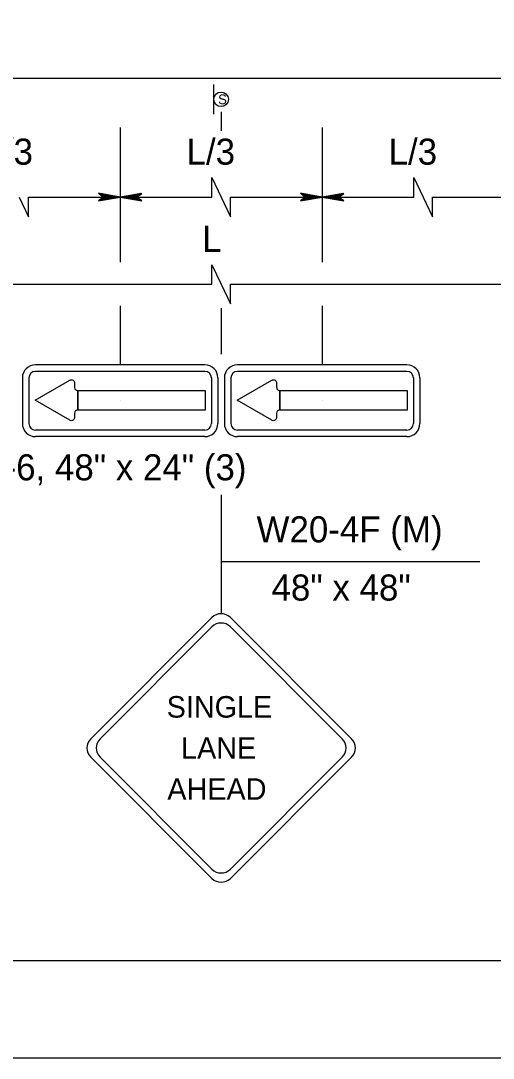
# Model space of a CAD drawing. Extents: x 499945 to 500993, y 499985 to 500645.
# Drawn here: x 500369.7 to 500442.1, y 499985 to 500144 of the extents above; entities that cross this region are included whole.
import ezdxf

# ---------------------------------------------------------------- set-up
doc = ezdxf.new("R2010")
doc.units = 0
for name, color, linetype in [('1', 7, 'Continuous'), ('24', 7, 'Continuous'), ('39', 7, 'Continuous'), ('41', 7, 'Continuous'), ('5', 7, 'Continuous'), ('56', 7, 'Continuous'), ('60', 7, 'Continuous')]:
    doc.layers.add(name, color=color, linetype=linetype)

msp = doc.modelspace()

# ---------------------------------------------------------------- linework, layer by layer
at = {"layer": '1'}
for p, q in [((500013.15, 500135.24), (500826.21, 500135.24)), ((500400.38, 500130.05), (500400.38, 500127.17)), ((500384.9, 500127.67), (500384.9, 500107.01)), ((500415.87, 500127.67), (500415.87, 500107.01)), ((500398.94, 500116.99), (500398.94, 500119.99)), ((500398.94, 500119.99), (500400.38, 500116.99)), ((500429.92, 500116.99), (500429.92, 500119.99)), ((500429.92, 500119.99), (500431.36, 500116.99)), ((500369.41, 500116.99), (500370.85, 500113.99)), ((500370.85, 500116.99), (500384.9, 500116.99)), ((500370.85, 500113.99), (500370.85, 500116.99)), ((500384.9, 500116.99), (500398.94, 500116.99)), ((500400.38, 500116.99), (500401.83, 500113.99)), ((500401.83, 500116.99), (500415.87, 500116.99)), ((500401.83, 500113.99), (500401.83, 500116.99)), ((500415.87, 500116.99), (500429.92, 500116.99)), ((500431.36, 500116.99), (500432.8, 500113.99)), ((500432.8, 500113.99), (500432.8, 500116.99)), ((500432.8, 500116.99), (500446.85, 500116.99)), ((500398.94, 500103.63), (500398.94, 500106.63)), ((500398.94, 500106.63), (500400.38, 500103.63)), ((500353.92, 500103.63), (500398.94, 500103.63)), ((500400.38, 500103.63), (500401.83, 500100.63)), ((500401.83, 500100.63), (500401.83, 500103.63)), ((500401.83, 500103.63), (500446.85, 500103.63)), ((500384.9, 500100.31), (500384.9, 500091.42)), ((500400.38, 500099.99), (500400.38, 500092.9)), ((500415.87, 500100.31), (500415.87, 500091.42)), ((500400.38, 500071.37), (500400.38, 500053.13)), ((500000, 500000), (500990, 500000)), ((500993, 499985), (499944.83, 499985))]:
    msp.add_line(p, q, dxfattribs=at)
at = {"layer": '24'}
for points in [[(500384.9, 500116.99), (500381.57, 500117.58), (500382.37, 500116.99), (500381.59, 500116.41), (500384.9, 500116.99), (500384.67, 500116.99), (500381.67, 500117.54), (500382.43, 500116.99), (500381.72, 500116.46), (500384.56, 500116.98), (500384.44, 500116.99), (500381.87, 500117.45), (500382.44, 500116.99), (500381.85, 500116.53), (500384.39, 500116.99), (500384.28, 500116.98), (500382.03, 500117.38), (500382.47, 500116.99), (500382.02, 500116.59), (500383.96, 500116.98), (500383.78, 500116.98), (500382.2, 500117.3), (500382.5, 500117), (500382.17, 500116.67), (500383.74, 500116.99), (500383.56, 500117), (500382.38, 500117.21), (500382.61, 500116.98), (500382.36, 500116.75), (500383.4, 500116.99), (500383.23, 500117.01), (500382.52, 500117.15), (500382.64, 500116.99), (500382.44, 500116.81), (500383.15, 500116.99), (500382.68, 500117.1), (500382.75, 500116.98), (500382.55, 500116.85), (500383.03, 500116.98), (500382.73, 500117.05), (500382.85, 500116.95), (500382.71, 500116.89), (500382.85, 500116.99), (500382.78, 500117)], [(500384.9, 500116.99), (500388.22, 500116.4), (500387.43, 500116.99), (500388.2, 500117.57), (500384.9, 500116.99), (500385.12, 500117), (500388.13, 500116.45), (500387.36, 500117), (500388.07, 500117.52), (500385.24, 500117.01), (500385.35, 500116.99), (500387.92, 500116.53), (500387.35, 500117), (500387.94, 500117.45), (500385.4, 500116.99), (500385.51, 500117.01), (500387.76, 500116.6), (500387.32, 500116.99), (500387.77, 500117.4), (500385.83, 500117.01), (500386.02, 500117.01), (500387.59, 500116.69), (500387.29, 500116.98), (500387.62, 500117.31), (500386.05, 500116.99), (500386.23, 500116.98), (500387.41, 500116.78), (500387.19, 500117.01), (500387.43, 500117.24), (500386.39, 500116.99), (500386.56, 500116.98), (500387.27, 500116.84), (500387.15, 500117), (500387.35, 500117.18), (500386.64, 500116.99), (500387.11, 500116.88), (500387.04, 500117.01), (500387.25, 500117.14), (500386.76, 500117.01), (500387.07, 500116.93), (500386.94, 500117.03), (500387.08, 500117.09), (500386.94, 500117), (500387.02, 500116.98)], [(500415.87, 500116.99), (500412.55, 500117.58), (500413.34, 500116.99), (500412.57, 500116.41), (500415.87, 500116.99), (500415.65, 500116.99), (500412.64, 500117.54), (500413.4, 500116.99), (500412.7, 500116.46), (500415.53, 500116.98), (500415.42, 500116.99), (500412.84, 500117.45), (500413.42, 500116.99), (500412.83, 500116.53), (500415.37, 500116.99), (500415.26, 500116.98), (500413.01, 500117.38), (500413.44, 500116.99), (500413, 500116.59), (500414.94, 500116.98), (500414.75, 500116.98), (500413.17, 500117.3), (500413.48, 500117), (500413.15, 500116.67), (500414.72, 500116.99), (500414.54, 500117), (500413.35, 500117.21), (500413.58, 500116.98), (500413.34, 500116.75), (500414.38, 500116.99), (500414.21, 500117.01), (500413.5, 500117.15), (500413.62, 500116.99), (500413.42, 500116.81), (500414.12, 500116.99), (500413.66, 500117.1), (500413.73, 500116.98), (500413.52, 500116.85), (500414.01, 500116.98), (500413.7, 500117.05), (500413.83, 500116.95), (500413.68, 500116.89), (500413.83, 500116.99), (500413.75, 500117)], [(500415.87, 500116.99), (500419.2, 500116.4), (500418.4, 500116.99), (500419.18, 500117.57), (500415.87, 500116.99), (500416.09, 500117), (500419.1, 500116.45), (500418.34, 500117), (500419.04, 500117.52), (500416.21, 500117.01), (500416.32, 500116.99), (500418.9, 500116.53), (500418.32, 500117), (500418.92, 500117.45), (500416.37, 500116.99), (500416.48, 500117.01), (500418.74, 500116.6), (500418.3, 500116.99), (500418.75, 500117.4), (500416.8, 500117.01), (500416.99, 500117.01), (500418.57, 500116.69), (500418.26, 500116.98), (500418.59, 500117.31), (500417.03, 500116.99), (500417.2, 500116.98), (500418.39, 500116.78), (500418.16, 500117.01), (500418.41, 500117.24), (500417.37, 500116.99), (500417.53, 500116.98), (500418.25, 500116.84), (500418.13, 500117), (500418.32, 500117.18), (500417.62, 500116.99), (500418.09, 500116.88), (500418.02, 500117.01), (500418.22, 500117.14), (500417.74, 500117.01), (500418.04, 500116.93), (500417.91, 500117.03), (500418.06, 500117.09), (500417.92, 500117), (500417.99, 500116.98)]]:
    msp.add_lwpolyline(points, dxfattribs=at)
at = {"layer": '41'}
msp.add_lwpolyline([(499944.83, 500645), (500993, 500645), (500993, 499985), (499944.83, 499985)], close=True, dxfattribs=at)
at = {"layer": '5'}
msp.add_line((500400.38, 500061.12), (500440.03, 500061.12), dxfattribs=at)
at = {"layer": '56'}
for p, q in [((500399.26, 500129.73), (500399.26, 500134.23)), ((500397.89, 500091.28), (500371.91, 500091.28)), ((500397.89, 500090.28), (500371.91, 500090.28)), ((500428.86, 500091.28), (500402.88, 500091.28)), ((500428.86, 500090.28), (500402.88, 500090.28)), ((500369.91, 500089.28), (500369.91, 500082.28)), ((500370.91, 500089.28), (500370.91, 500082.28)), ((500398.89, 500089.28), (500398.89, 500082.28)), ((500399.88, 500089.28), (500399.88, 500082.28)), ((500400.88, 500089.28), (500400.88, 500082.28)), ((500401.88, 500089.28), (500401.88, 500082.28)), ((500429.86, 500089.28), (500429.86, 500082.28)), ((500430.86, 500089.28), (500430.86, 500082.28)), ((500397.89, 500081.28), (500371.91, 500081.28)), ((500428.86, 500081.28), (500402.88, 500081.28)), ((500397.89, 500080.28), (500371.91, 500080.28)), ((500428.86, 500080.28), (500402.88, 500080.28)), ((500380.4, 500033.97), (500398.97, 500052.54)), ((500401.8, 500052.54), (500420.37, 500033.97)), ((500381.81, 500033.97), (500398.97, 500051.13)), ((500401.8, 500051.13), (500418.96, 500033.97)), ((500380.4, 500031.14), (500398.97, 500012.57)), ((500381.81, 500031.14), (500398.97, 500013.98)), ((500401.8, 500013.98), (500418.96, 500031.14)), ((500401.8, 500012.57), (500420.37, 500031.14))]:
    msp.add_line(p, q, dxfattribs=at)
msp.add_circle((500400.38, 500131.98), 1.12, dxfattribs=at)
for centre, radius, start, end in [((500371.91, 500089.28), 2, 90, 180), ((500371.91, 500089.28), 0.999, 90, 180), ((500397.89, 500089.28), 2, 0, 90), ((500397.89, 500089.28), 0.999, 0, 90), ((500402.88, 500089.28), 2, 90, 180), ((500402.88, 500089.28), 0.999, 90, 180), ((500428.86, 500089.28), 2, 0, 90), ((500428.86, 500089.28), 0.999, 0, 90), ((500371.91, 500082.28), 2, 180, 270), ((500371.91, 500082.28), 0.999, 180, 270), ((500397.89, 500082.28), 2, 270, 0), ((500397.89, 500082.28), 0.999, 270, 0), ((500402.88, 500082.28), 2, 180, 270), ((500402.88, 500082.28), 0.999, 180, 270), ((500428.86, 500082.28), 2, 270, 0), ((500428.86, 500082.28), 0.999, 270, 0), ((500400.38, 500051.13), 2, 45, 135), ((500400.38, 500049.71), 2, 45, 135), ((500381.81, 500032.56), 2, 135, 225), ((500383.23, 500032.56), 2, 135, 225), ((500417.54, 500032.56), 2, 315, 45), ((500418.96, 500032.56), 2, 315, 45), ((500400.38, 500015.4), 2, 225, 315), ((500400.38, 500013.98), 2, 225, 315)]:
    msp.add_arc(centre, radius, start, end, dxfattribs=at)
at = {"layer": '60'}
for p, q in [((500384.9, 500085.85), (500384.9, 500085.85)), ((500415.87, 500085.85), (500415.87, 500085.85)), ((500400.38, 500053.13), (500400.38, 500053.13)), ((500400.38, 500011.99), (500400.38, 500011.99))]:
    msp.add_line(p, q, dxfattribs=at)
for points in [[(500371.85, 500085.85), (500377.16, 500088.91), (500377.22, 500088.94), (500377.29, 500088.97), (500377.37, 500088.98), (500377.45, 500088.98), (500377.56, 500088.96), (500377.67, 500088.91), (500377.74, 500088.86), (500377.78, 500088.82), (500377.84, 500088.73), (500377.88, 500088.65), (500377.9, 500088.59), (500377.91, 500088.48), (500377.91, 500087.85), (500377.92, 500087.74), (500377.94, 500087.68), (500377.96, 500087.62), (500378, 500087.56), (500378.05, 500087.5), (500378.11, 500087.45), (500378.15, 500087.42), (500378.23, 500087.38), (500378.31, 500087.36), (500378.41, 500087.35), (500378.41, 500084.35), (500378.27, 500084.33), (500378.18, 500084.3), (500378.12, 500084.26), (500378.06, 500084.21), (500378.01, 500084.15), (500377.96, 500084.08), (500377.94, 500084.02), (500377.91, 500083.85), (500377.91, 500083.22), (500377.89, 500083.09), (500377.87, 500083.01), (500377.81, 500082.92), (500377.76, 500082.87), (500377.67, 500082.79), (500377.6, 500082.76), (500377.5, 500082.73), (500377.4, 500082.72), (500377.25, 500082.74), (500377.21, 500082.76), (500377.16, 500082.79)], [(500402.83, 500085.85), (500408.14, 500088.91), (500408.19, 500088.94), (500408.26, 500088.97), (500408.35, 500088.98), (500408.43, 500088.98), (500408.53, 500088.96), (500408.65, 500088.91), (500408.71, 500088.86), (500408.75, 500088.82), (500408.82, 500088.73), (500408.86, 500088.65), (500408.87, 500088.59), (500408.89, 500088.48), (500408.89, 500087.85), (500408.9, 500087.74), (500408.92, 500087.68), (500408.94, 500087.62), (500408.98, 500087.56), (500409.03, 500087.5), (500409.09, 500087.45), (500409.13, 500087.42), (500409.2, 500087.38), (500409.28, 500087.36), (500409.39, 500087.35), (500409.39, 500084.35), (500409.25, 500084.33), (500409.16, 500084.3), (500409.1, 500084.26), (500409.04, 500084.21), (500408.98, 500084.15), (500408.94, 500084.08), (500408.92, 500084.02), (500408.89, 500083.85), (500408.89, 500083.22), (500408.87, 500083.09), (500408.84, 500083.01), (500408.79, 500082.92), (500408.74, 500082.87), (500408.65, 500082.79), (500408.58, 500082.76), (500408.48, 500082.73), (500408.38, 500082.72), (500408.23, 500082.74), (500408.19, 500082.76), (500408.14, 500082.79)], [(500378.41, 500087.35), (500397.94, 500087.35), (500397.94, 500084.35), (500378.41, 500084.35)], [(500409.39, 500087.35), (500428.92, 500087.35), (500428.92, 500084.35), (500409.39, 500084.35)]]:
    msp.add_lwpolyline(points, close=True, dxfattribs=at)
msp.add_circle((500400.38, 500131.98), 1.12, dxfattribs=at)

# ---------------------------------------------------------------- texts
at = {"layer": '1'}
for s, p in [('L/3', (500364.1, 500121.96)), ('L/3', (500395.08, 500121.96)), ('L/3', (500426.06, 500121.96)), ('L', (500397.47, 500108.6)), ('W1-6, 48" x 24" (3)', (500359.15, 500073.58)), ('W20-4F (M)', (500405.81, 500064.07)), ('48" x 48"', (500408.11, 500055.15))]:
    msp.add_text(s, height=4, dxfattribs=at).set_placement(p)
at = {"layer": '39'}
for s, p in [('SINGLE', (500392.03, 500037.21)), ('LANE', (500394.24, 500030.91)), ('AHEAD', (500392.13, 500024.61))]:
    msp.add_text(s, height=3.3, dxfattribs=at).set_placement(p)
at = {"layer": '56'}
msp.add_text('S', height=1.5, dxfattribs=at).set_placement((500399.92, 500131.23))

doc.saveas('drawing.dxf')
